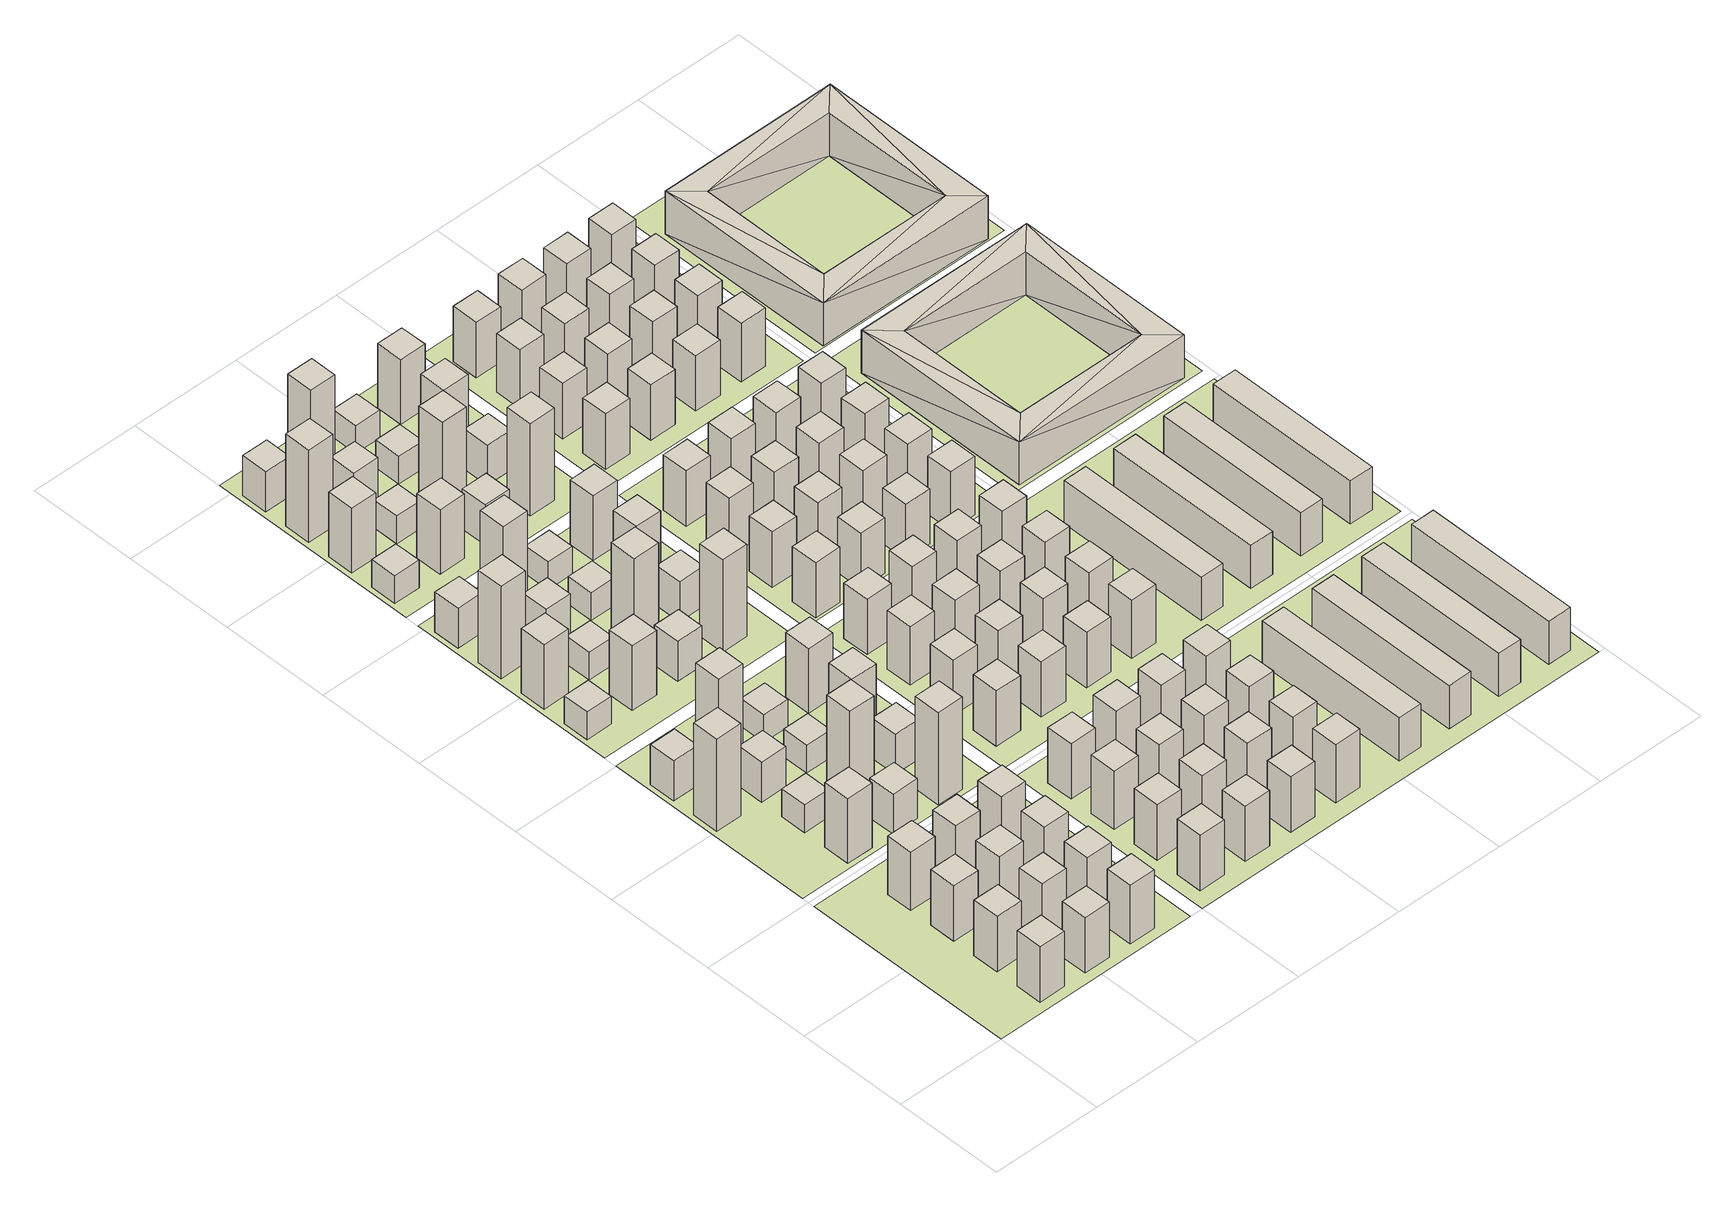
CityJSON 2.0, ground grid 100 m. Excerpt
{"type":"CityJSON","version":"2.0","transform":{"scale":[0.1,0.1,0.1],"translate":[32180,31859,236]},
"CityObjects":{
"building1":{"type":"Building","geometry":[{"type":"Solid","lod":"1","boundaries":[[[[0,1,2,3]],[[2,1,4,5]],[[6,7,0,3]],[[0,7,4,1]],[[6,5,4,7]],[[6,3,2,5]]]]}]},
"building2":{"type":"Building","geometry":[{"type":"Solid","lod":"1","boundaries":[[[[8,9,10,11]],[[12,13,10,9]],[[14,15,8,11]],[[8,15,12,9]],[[12,15,14,13]],[[14,11,10,13]]]]}]},
"building3":{"type":"Building","geometry":[{"type":"Solid","lod":"1","boundaries":[[[[16,17,18,19]],[[18,17,20,21]],[[22,23,16,19]],[[16,23,20,17]],[[22,21,20,23]],[[22,19,18,21]]]]}]},
"building4":{"type":"Building","geometry":[{"type":"Solid","lod":"1","boundaries":[[[[24,25,26,27]],[[28,29,26,25]],[[30,31,24,27]],[[24,31,28,25]],[[28,31,30,29]],[[30,27,26,29]]]]}]},
"building5":{"type":"Building","geometry":[{"type":"Solid","lod":"1","boundaries":[[[[32,33,34,35]],[[36,37,34,33]],[[38,39,32,35]],[[32,39,36,33]],[[36,39,38,37]],[[38,35,34,37]]]]}]},
"building6":{"type":"Building","geometry":[{"type":"Solid","lod":"1","boundaries":[[[[40,41,42,43]],[[42,41,44,45]],[[46,47,40,43]],[[40,47,44,41]],[[46,45,44,47]],[[46,43,42,45]]]]}]},
"building7":{"type":"Building","geometry":[{"type":"Solid","lod":"1","boundaries":[[[[48,49,50,51]],[[50,49,52,53]],[[54,55,48,51]],[[48,55,52,49]],[[54,53,52,55]],[[54,51,50,53]]]]}]},
"building8":{"type":"Building","geometry":[{"type":"Solid","lod":"1","boundaries":[[[[56,57,58,59]],[[60,61,58,57]],[[62,63,56,59]],[[56,63,60,57]],[[60,63,62,61]],[[62,59,58,61]]]]}]},
"building9":{"type":"Building","geometry":[{"type":"Solid","lod":"1","boundaries":[[[[64,65,66,67]],[[66,65,68,69]],[[70,71,64,67]],[[64,71,68,65]],[[70,69,68,71]],[[70,67,66,69]]]]}]},
"building10":{"type":"Building","geometry":[{"type":"Solid","lod":"1","boundaries":[[[[72,73,74,75]],[[76,77,74,73]],[[78,79,72,75]],[[72,79,76,73]],[[76,79,78,77]],[[78,75,74,77]]]]}]},
"building11":{"type":"Building","geometry":[{"type":"Solid","lod":"1","boundaries":[[[[80,81,82,83]],[[84,85,82,81]],[[86,87,80,83]],[[80,87,84,81]],[[84,87,86,85]],[[86,83,82,85]]]]}]},
"building12":{"type":"Building","geometry":[{"type":"Solid","lod":"1","boundaries":[[[[88,89,90,91]],[[92,93,90,89]],[[94,95,88,91]],[[88,95,92,89]],[[92,95,94,93]],[[94,91,90,93]]]]}]},
"building13":{"type":"Building","geometry":[{"type":"Solid","lod":"1","boundaries":[[[[96,97,98,99]],[[100,101,98,97]],[[102,103,96,99]],[[96,103,100,97]],[[100,103,102,101]],[[102,99,98,101]]]]}]},
"building14":{"type":"Building","geometry":[{"type":"Solid","lod":"1","boundaries":[[[[104,105,106,107]],[[106,105,108,109]],[[110,111,104,107]],[[104,111,108,105]],[[110,109,108,111]],[[110,107,106,109]]]]}]},
"building15":{"type":"Building","geometry":[{"type":"Solid","lod":"1","boundaries":[[[[112,113,114,115]],[[116,117,114,113]],[[118,119,112,115]],[[112,119,116,113]],[[116,119,118,117]],[[118,115,114,117]]]]}]},
"building16":{"type":"Building","geometry":[{"type":"Solid","lod":"1","boundaries":[[[[120,121,122,123]],[[122,121,124,125]],[[126,127,120,123]],[[120,127,124,121]],[[126,125,124,127]],[[126,123,122,125]]]]}]},
"building17":{"type":"Building","geometry":[{"type":"Solid","lod":"1","boundaries":[[[[128,129,130,131]],[[132,133,130,129]],[[134,135,128,131]],[[128,135,132,129]],[[132,135,134,133]],[[134,131,130,133]]]]}]},
"building18":{"type":"Building","geometry":[{"type":"Solid","lod":"1","boundaries":[[[[136,137,138,139]],[[138,137,140,141]],[[142,143,136,139]],[[136,143,140,137]],[[142,141,140,143]],[[142,139,138,141]]]]}]},
"building19":{"type":"Building","geometry":[{"type":"Solid","lod":"1","boundaries":[[[[144,145,146,147]],[[146,145,148,149]],[[150,151,144,147]],[[144,151,148,145]],[[150,149,148,151]],[[150,147,146,149]]]]}]},
"building20":{"type":"Building","geometry":[{"type":"Solid","lod":"1","boundaries":[[[[152,153,154,155]],[[156,157,154,153]],[[158,159,152,155]],[[152,159,156,153]],[[156,159,158,157]],[[158,155,154,157]]]]}]},
"building21":{"type":"Building","geometry":[{"type":"Solid","lod":"1","boundaries":[[[[160,161,162,163]],[[162,161,164,165]],[[166,167,160,163]],[[160,167,164,161]],[[166,165,164,167]],[[166,163,162,165]]]]}]},
"building22":{"type":"Building","geometry":[{"type":"Solid","lod":"1","boundaries":[[[[168,169,170,171]],[[172,173,170,169]],[[174,175,168,171]],[[168,175,172,169]],[[172,175,174,173]],[[174,171,170,173]]]]}]},
"building23":{"type":"Building","geometry":[{"type":"Solid","lod":"1","boundaries":[[[[176,177,178,179]],[[178,177,180,181]],[[182,183,176,179]],[[176,183,180,177]],[[182,181,180,183]],[[182,179,178,181]]]]}]},
"building24":{"type":"Building","geometry":[{"type":"Solid","lod":"1","boundaries":[[[[184,185,186,187]],[[186,185,188,189]],[[190,191,184,187]],[[184,191,188,185]],[[190,189,188,191]],[[190,187,186,189]]]]}]},
"building25":{"type":"Building","geometry":[{"type":"Solid","lod":"1","boundaries":[[[[192,193,194,195]],[[194,193,196,197]],[[198,199,192,195]],[[192,199,196,193]],[[198,197,196,199]],[[198,195,194,197]]]]}]},
"building26":{"type":"Building","geometry":[{"type":"Solid","lod":"1","boundaries":[[[[200,201,202,203]],[[204,205,202,201]],[[206,207,200,203]],[[200,207,204,201]],[[204,207,206,205]],[[206,203,202,205]]]]}]},
"building27":{"type":"Building","geometry":[{"type":"Solid","lod":"1","boundaries":[[[[208,209,210,211]],[[212,213,210,209]],[[214,215,208,211]],[[208,215,212,209]],[[212,215,214,213]],[[214,211,210,213]]]]}]},
"building28":{"type":"Building","geometry":[{"type":"Solid","lod":"1","boundaries":[[[[216,217,218,219]],[[220,221,218,217]],[[222,223,216,219]],[[216,223,220,217]],[[220,223,222,221]],[[222,219,218,221]]]]}]},
"building29":{"type":"Building","geometry":[{"type":"Solid","lod":"1","boundaries":[[[[224,225,226,227]],[[228,229,226,225]],[[230,231,224,227]],[[224,231,228,225]],[[228,231,230,229]],[[230,227,226,229]]]]}]},
"building30":{"type":"Building","geometry":[{"type":"Solid","lod":"1","boundaries":[[[[232,233,234,235]],[[236,237,234,233]],[[238,239,232,235]],[[232,239,236,233]],[[236,239,238,237]],[[238,235,234,237]]]]}]},
"building31":{"type":"Building","geometry":[{"type":"Solid","lod":"1","boundaries":[[[[240,241,242,243]],[[242,241,244,245]],[[246,247,240,243]],[[240,247,244,241]],[[246,245,244,247]],[[246,243,242,245]]]]}]},
"building32":{"type":"Building","geometry":[{"type":"Solid","lod":"1","boundaries":[[[[248,249,250,251]],[[250,249,252,253]],[[254,255,248,251]],[[248,255,252,249]],[[254,253,252,255]],[[254,251,250,253]]]]}]},
"building33":{"type":"Building","geometry":[{"type":"Solid","lod":"1","boundaries":[[[[256,257,258,259]],[[258,257,260,261]],[[262,263,256,259]],[[256,263,260,257]],[[262,261,260,263]],[[262,259,258,261]]]]}]},
"building34":{"type":"Building","geometry":[{"type":"Solid","lod":"1","boundaries":[[[[264,265,266,267]],[[268,269,266,265]],[[270,271,264,267]],[[264,271,268,265]],[[268,271,270,269]],[[270,267,266,269]]]]}]},
"building35":{"type":"Building","geometry":[{"type":"Solid","lod":"1","boundaries":[[[[272,273,274,275]],[[276,277,274,273]],[[278,279,272,275]],[[272,279,276,273]],[[276,279,278,277]],[[278,275,274,277]]]]}]},
"building36":{"type":"Building","geometry":[{"type":"Solid","lod":"1","boundaries":[[[[280,281,282,283]],[[284,285,282,281]],[[286,287,280,283]],[[280,287,284,281]],[[284,287,286,285]],[[286,283,282,285]]]]}]},
"building37":{"type":"Building","geometry":[{"type":"Solid","lod":"1","boundaries":[[[[288,289,290,291]],[[290,289,292,293]],[[294,295,288,291]],[[288,295,292,289]],[[294,293,292,295]],[[294,291,290,293]]]]}]},
"building38":{"type":"Building","geometry":[{"type":"Solid","lod":"1","boundaries":[[[[296,297,298,299]],[[298,297,300,301]],[[302,303,296,299]],[[296,303,300,297]],[[302,301,300,303]],[[302,299,298,301]]]]}]},
"building39":{"type":"Building","geometry":[{"type":"Solid","lod":"1","boundaries":[[[[304,305,306,307]],[[306,305,308,309]],[[310,311,304,307]],[[304,311,308,305]],[[310,309,308,311]],[[310,307,306,309]]]]}]},
"building40":{"type":"Building","geometry":[{"type":"Solid","lod":"1","boundaries":[[[[312,313,314,315]],[[314,313,316,317]],[[318,319,312,315]],[[312,319,316,313]],[[318,317,316,319]],[[318,315,314,317]]]]}]},
"building41":{"type":"Building","geometry":[{"type":"Solid","lod":"1","boundaries":[[[[320,321,322,323]],[[324,325,322,321]],[[326,327,320,323]],[[320,327,324,321]],[[324,327,326,325]],[[326,323,322,325]]]]}]},
"building42":{"type":"Building","geometry":[{"type":"Solid","lod":"1","boundaries":[[[[328,329,330,331]],[[330,329,332,333]],[[334,335,328,331]],[[328,335,332,329]],[[334,333,332,335]],[[334,331,330,333]]]]}]},
"building43":{"type":"Building","geometry":[{"type":"Solid","lod":"1","boundaries":[[[[336,337,338,339]],[[338,337,340,341]],[[342,343,336,339]],[[336,343,340,337]],[[342,341,340,343]],[[342,339,338,341]]]]}]},
"building44":{"type":"Building","geometry":[{"type":"Solid","lod":"1","boundaries":[[[[344,345,346,347]],[[348,349,346,345]],[[350,351,344,347]],[[344,351,348,345]],[[348,351,350,349]],[[350,347,346,349]]]]}]},
"building45":{"type":"Building","geometry":[{"type":"Solid","lod":"1","boundaries":[[[[352,353,354,355]],[[356,357,354,353]],[[358,359,352,355]],[[352,359,356,353]],[[356,359,358,357]],[[358,355,354,357]]]]}]},
"building46":{"type":"Building","geometry":[{"type":"Solid","lod":"1","boundaries":[[[[360,361,362,363]],[[364,365,362,361]],[[366,367,360,363]],[[360,367,364,361]],[[364,367,366,365]],[[366,363,362,365]]]]}]},
"building47":{"type":"Building","geometry":[{"type":"Solid","lod":"1","boundaries":[[[[368,369,370,371]],[[370,369,372,373]],[[374,375,368,371]],[[368,375,372,369]],[[374,373,372,375]],[[374,371,370,373]]]]}]},
"building48":{"type":"Building","geometry":[{"type":"Solid","lod":"1","boundaries":[[[[376,377,378,379]],[[378,377,380,381]],[[382,383,376,379]],[[376,383,380,377]],[[382,381,380,383]],[[382,379,378,381]]]]}]},
"building49":{"type":"Building","geometry":[{"type":"Solid","lod":"1","boundaries":[[[[384,385,386,387]],[[388,389,386,385]],[[390,391,384,387]],[[384,391,388,385]],[[388,391,390,389]],[[390,387,386,389]]]]}]},
"building50":{"type":"Building","geometry":[{"type":"Solid","lod":"1","boundaries":[[[[392,393,394,395]],[[394,393,396,397]],[[398,399,392,395]],[[392,399,396,393]],[[398,397,396,399]],[[398,395,394,397]]]]}]},
"building51":{"type":"Building","geometry":[{"type":"Solid","lod":"1","boundaries":[[[[400,401,402,403]],[[404,405,402,401]],[[406,407,400,403]],[[400,407,404,401]],[[404,407,406,405]],[[406,403,402,405]]]]}]},
"building52":{"type":"Building","geometry":[{"type":"Solid","lod":"1","boundaries":[[[[408,409,410,411]],[[412,413,410,409]],[[414,415,408,411]],[[408,415,412,409]],[[412,415,414,413]],[[414,411,410,413]]]]}]},
"building53":{"type":"Building","geometry":[{"type":"Solid","lod":"1","boundaries":[[[[416,417,418,419]],[[420,421,418,417]],[[422,423,416,419]],[[416,423,420,417]],[[420,423,422,421]],[[422,419,418,421]]]]}]},
"building54":{"type":"Building","geometry":[{"type":"Solid","lod":"1","boundaries":[[[[424,425,426,427]],[[428,429,426,425]],[[430,431,424,427]],[[424,431,428,425]],[[428,431,430,429]],[[430,427,426,429]]]]}]},
"building55":{"type":"Building","geometry":[{"type":"Solid","lod":"1","boundaries":[[[[432,433,434,435]],[[434,433,436,437]],[[438,439,432,435]],[[432,439,436,433]],[[438,437,436,439]],[[438,435,434,437]]]]}]},
"building56":{"type":"Building","geometry":[{"type":"Solid","lod":"1","boundaries":[[[[440,441,442,443]],[[442,441,444,445]],[[446,447,440,443]],[[440,447,444,441]],[[446,445,444,447]],[[446,443,442,445]]]]}]},
"building57":{"type":"Building","geometry":[{"type":"Solid","lod":"1","boundaries":[[[[448,449,450,451]],[[450,449,452,453]],[[454,455,448,451]],[[448,455,452,449]],[[454,453,452,455]],[[454,451,450,453]]]]}]},
"building58":{"type":"Building","geometry":[{"type":"Solid","lod":"1","boundaries":[[[[456,457,458,459]],[[458,457,460,461]],[[462,463,456,459]],[[456,463,460,457]],[[462,461,460,463]],[[462,459,458,461]]]]}]},
"building59":{"type":"Building","geometry":[{"type":"Solid","lod":"1","boundaries":[[[[464,465,466,467]],[[466,465,468,469]],[[470,471,464,467]],[[464,471,468,465]],[[470,469,468,471]],[[470,467,466,469]]]]}]},
"building60":{"type":"Building","geometry":[{"type":"Solid","lod":"1","boundaries":[[[[472,473,474,475]],[[476,477,474,473]],[[478,479,472,475]],[[472,479,476,473]],[[476,479,478,477]],[[478,475,474,477]]]]}]},
"building61":{"type":"Building","geometry":[{"type":"Solid","lod":"1","boundaries":[[[[480,481,482,483]],[[484,485,482,481]],[[486,487,480,483]],[[480,487,484,481]],[[484,487,486,485]],[[486,483,482,485]]]]}]},
"building62":{"type":"Building","geometry":[{"type":"Solid","lod":"1","boundaries":[[[[488,489,490,491]],[[490,489,492,493]],[[494,495,488,491]],[[488,495,492,489]],[[494,493,492,495]],[[494,491,490,493]]]]}]},
"building63":{"type":"Building","geometry":[{"type":"Solid","lod":"1","boundaries":[[[[496,497,498,499]],[[500,501,498,497]],[[502,503,496,499]],[[496,503,500,497]],[[500,503,502,501]],[[502,499,498,501]]]]}]},
"building64":{"type":"Building","geometry":[{"type":"Solid","lod":"1","boundaries":[[[[504,505,506,507]],[[506,505,508,509]],[[510,511,504,507]],[[504,511,508,505]],[[510,509,508,511]],[[510,507,506,509]]]]}]},
"building65":{"type":"Building","geometry":[{"type":"Solid","lod":"1","boundaries":[[[[512,513,514,515]],[[516,517,514,513]],[[518,519,512,515]],[[512,519,516,513]],[[516,519,518,517]],[[518,515,514,517]]]]}]},
"building66":{"type":"Building","geometry":[{"type":"Solid","lod":"1","boundaries":[[[[520,521,522,523]],[[524,525,522,521]],[[526,527,520,523]],[[520,527,524,521]],[[524,527,526,525]],[[526,523,522,525]]]]}]},
"building67":{"type":"Building","geometry":[{"type":"Solid","lod":"1","boundaries":[[[[528,529,530,531]],[[530,529,532,533]],[[534,535,528,531]],[[528,535,532,529]],[[534,533,532,535]],[[534,531,530,533]]]]}]},
"building68":{"type":"Building","geometry":[{"type":"Solid","lod":"1","boundaries":[[[[536,537,538,539]],[[540,541,538,537]],[[542,543,536,539]],[[536,543,540,537]],[[540,543,542,541]],[[542,539,538,541]]]]}]},
"building69":{"type":"Building","geometry":[{"type":"Solid","lod":"1","boundaries":[[[[544,545,546,547]],[[546,545,548,549]],[[550,551,544,547]],[[544,551,548,545]],[[550,549,548,551]],[[550,547,546,549]]]]}]},
"building70":{"type":"Building","geometry":[{"type":"Solid","lod":"1","boundaries":[[[[552,553,554,555]],[[556,557,554,553]],[[558,559,552,555]],[[552,559,556,553]],[[556,559,558,557]],[[558,555,554,557]]]]}]},
"building71":{"type":"Building","geometry":[{"type":"Solid","lod":"1","boundaries":[[[[560,561,562,563]],[[564,565,562,561]],[[566,567,560,563]],[[560,567,564,561]],[[564,567,566,565]],[[566,563,562,565]]]]}]},
"building72":{"type":"Building","geometry":[{"type":"Solid","lod":"1","boundaries":[[[[568,569,570,571]],[[572,573,570,569]],[[574,575,568,571]],[[568,575,572,569]],[[572,575,574,573]],[[574,571,570,573]]]]}]},
"building73":{"type":"Building","geometry":[{"type":"Solid","lod":"1","boundaries":[[[[576,577,578,579]],[[580,581,578,577]],[[582,583,576,579]],[[576,583,580,577]],[[580,583,582,581]],[[582,579,578,581]]]]}]},
"building74":{"type":"Building","geometry":[{"type":"Solid","lod":"1","boundaries":[[[[584,585,586,587]],[[586,585,588,589]],[[590,591,584,587]],[[584,591,588,585]],[[590,589,588,591]],[[590,587,586,589]]]]}]},
"building75":{"type":"Building","geometry":[{"type":"Solid","lod":"1","boundaries":[[[[592,593,594,595]],[[596,597,594,593]],[[598,599,592,595]],[[592,599,596,593]],[[596,599,598,597]],[[598,595,594,597]]]]}]},
"building76":{"type":"Building","geometry":[{"type":"Solid","lod":"1","boundaries":[[[[600,601,602,603]],[[602,601,604,605]],[[606,607,600,603]],[[600,607,604,601]],[[606,605,604,607]],[[606,603,602,605]]]]}]},
"building77":{"type":"Building","geometry":[{"type":"Solid","lod":"1","boundaries":[[[[608,609,610,611]],[[612,613,610,609]],[[614,615,608,611]],[[608,615,612,609]],[[612,615,614,613]],[[614,611,610,613]]]]}]},
"building78":{"type":"Building","geometry":[{"type":"Solid","lod":"1","boundaries":[[[[616,617,618,619]],[[618,617,620,621]],[[622,623,616,619]],[[616,623,620,617]],[[622,621,620,623]],[[622,619,618,621]]]]}]},
"building79":{"type":"Building","geometry":[{"type":"Solid","lod":"1","boundaries":[[[[624,625,626,627]],[[626,625,628,629]],[[630,631,624,627]],[[624,631,628,625]],[[630,629,628,631]],[[630,627,626,629]]]]}]},
"building80":{"type":"Building","geometry":[{"type":"Solid","lod":"1","boundaries":[[[[632,633,634,635]],[[636,637,634,633]],[[638,639,632,635]],[[632,639,636,633]],[[636,639,638,637]],[[638,635,634,637]]]]}]},
"building81":{"type":"Building","geometry":[{"type":"Solid","lod":"1","boundaries":[[[[640,641,642,643]],[[642,641,644,645]],[[646,647,640,643]],[[640,647,644,641]],[[646,645,644,647]],[[646,643,642,645]]]]}]},
"building82":{"type":"Building","geometry":[{"type":"Solid","lod":"1","boundaries":[[[[648,649,650,651]],[[652,653,650,649]],[[654,655,648,651]],[[648,655,652,649]],[[652,655,654,653]],[[654,651,650,653]]]]}]},
"building83":{"type":"Building","geometry":[{"type":"Solid","lod":"1","boundaries":[[[[656,657,658,659]],[[658,657,660,661]],[[662,663,656,659]],[[656,663,660,657]],[[662,661,660,663]],[[662,659,658,661]]]]}]},
"building84":{"type":"Building","geometry":[{"type":"Solid","lod":"1","boundaries":[[[[664,665,666,667]],[[666,665,668,669]],[[670,671,664,667]],[[664,671,668,665]],[[670,669,668,671]],[[670,667,666,669]]]]}]},
"building85":{"type":"Building","geometry":[{"type":"Solid","lod":"1","boundaries":[[[[672,673,674,675]],[[674,673,676,677]],[[678,679,672,675]],[[672,679,676,673]],[[678,677,676,679]],[[678,675,674,677]]]]}]},
"building86":{"type":"Building","geometry":[{"type":"Solid","lod":"1","boundaries":[[[[680,681,682,683]],[[682,681,684,685]],[[686,687,680,683]],[[680,687,684,681]],[[686,685,684,687]],[[686,683,682,685]]]]}]},
"building87":{"type":"Building","geometry":[{"type":"Solid","lod":"1","boundaries":[[[[688,689,690,691]],[[690,689,692,693]],[[694,695,688,691]],[[688,695,692,689]],[[694,693,692,695]],[[694,691,690,693]]]]}]},
"building88":{"type":"Building","geometry":[{"type":"Solid","lod":"1","boundaries":[[[[696,697,698,699]],[[700,701,698,697]],[[702,703,696,699]],[[696,703,700,697]],[[700,703,702,701]],[[702,699,698,701]]]]}]},
"building89":{"type":"Building","geometry":[{"type":"Solid","lod":"1","boundaries":[[[[704,705,706,707]],[[706,705,708,709]],[[710,711,704,707]],[[704,711,708,705]],[[710,709,708,711]],[[710,707,706,709]]]]}]},
"building90":{"type":"Building","geometry":[{"type":"Solid","lod":"1","boundaries":[[[[712,713,714,715]],[[716,717,714,713]],[[718,719,712,715]],[[712,719,716,713]],[[716,719,718,717]],[[718,715,714,717]]]]}]},
"building91":{"type":"Building","geometry":[{"type":"Solid","lod":"1","boundaries":[[[[720,721,722,723]],[[724,725,722,721]],[[726,727,720,723]],[[720,727,724,721]],[[724,727,726,725]],[[726,723,722,725]]]]}]},
"building92":{"type":"Building","geometry":[{"type":"Solid","lod":"1","boundaries":[[[[728,729,730,731]],[[732,733,730,729]],[[734,735,728,731]],[[728,735,732,729]],[[732,735,734,733]],[[734,731,730,733]]]]}]},
"building93":{"type":"Building","geometry":[{"type":"Solid","lod":"1","boundaries":[[[[736,737,738,739]],[[738,737,740,741]],[[742,743,736,739]],[[736,743,740,737]],[[742,741,740,743]],[[742,739,738,741]]]]}]},
"building94":{"type":"Building","geometry":[{"type":"Solid","lod":"1","boundaries":[[[[744,745,746,747]],[[748,749,746,745]],[[750,751,744,747]],[[744,751,748,745]],[[748,751,750,749]],[[750,747,746,749]]]]}]},
"building95":{"type":"Building","geometry":[{"type":"Solid","lod":"1","boundaries":[[[[752,753,754,755]],[[756,757,754,753]],[[758,759,752,755]],[[752,759,756,753]],[[756,759,758,757]],[[758,755,754,757]]]]}]},
"building96":{"type":"Building","geometry":[{"type":"Solid","lod":"1","boundaries":[[[[760,761,762,763]],[[762,761,764,765]],[[766,767,760,763]],[[760,767,764,761]],[[766,765,764,767]],[[766,763,762,765]]]]}]},
"building97":{"type":"Building","geometry":[{"type":"Solid","lod":"1","boundaries":[[[[768,769,770,771]],[[772,773,770,769]],[[774,775,768,771]],[[768,775,772,769]],[[772,775,774,773]],[[774,771,770,773]]]]}]},
"building98":{"type":"Building","geometry":[{"type":"Solid","lod":"1","boundaries":[[[[776,777,778,779]],[[778,777,780,781]],[[782,783,776,779]],[[776,783,780,777]],[[782,781,780,783]],[[782,779,778,781]]]]}]},
"building99":{"type":"Building","geometry":[{"type":"Solid","lod":"1","boundaries":[[[[784,785,786,787]],[[786,785,788,789]],[[790,791,784,787]],[[784,791,788,785]],[[790,789,788,791]],[[790,787,786,789]]]]}]},
"building100":{"type":"Building","geometry":[{"type":"Solid","lod":"1","boundaries":[[[[792,793,794,795]],[[796,797,794,793]],[[798,799,792,795]],[[792,799,796,793]],[[796,799,798,797]],[[798,795,794,797]]]]}]},
"building101":{"type":"Building","geometry":[{"type":"Solid","lod":"1","boundaries":[[[[800,801,802,803]],[[802,804,805,803]],[[800,806,807,801]],[[802,801,807,804]],[[805,804,807,806]],[[800,803,805,806]]]]}]},
"building102":{"type":"Building","geometry":[{"type":"Solid","lod":"1","boundaries":[[[[808,809,810,811]],[[812,813,810,809]],[[814,815,808,811]],[[808,815,812,809]],[[812,815,814,813]],[[814,811,810,813]]]]}]},
"building103":{"type":"Building","geometry":[{"type":"Solid","lod":"1","boundaries":[[[[816,817,818,819]],[[818,817,820,821]],[[822,823,816,819]],[[816,823,820,817]],[[822,821,820,823]],[[822,819,818,821]]]]}]},
"building104":{"type":"Building","geometry":[{"type":"Solid","lod":"1","boundaries":[[[[824,825,826,827]],[[826,825,828,829]],[[830,831,824,827]],[[824,831,828,825]],[[830,829,828,831]],[[830,827,826,829]]]]}]},
"building105":{"type":"Building","geometry":[{"type":"Solid","lod":"1","boundaries":[[[[832,833,834,835]],[[834,833,836,837]],[[838,839,832,835]],[[832,839,836,833]],[[838,837,836,839]],[[838,835,834,837]]]]}]},
"building106":{"type":"Building","geometry":[{"type":"Solid","lod":"1","boundaries":[[[[840,841,842,843]],[[844,845,842,841]],[[846,847,840,843]],[[840,847,844,841]],[[844,847,846,845]],[[846,843,842,845]]]]}]},
"building107":{"type":"Building","geometry":[{"type":"Solid","lod":"1","boundaries":[[[[848,849,850,851]],[[850,849,852,853]],[[854,855,848,851]],[[848,855,852,849]],[[854,853,852,855]],[[854,851,850,853]]]]}]},
"building108":{"type":"Building","geometry":[{"type":"Solid","lod":"1","boundaries":[[[[856,857,858,859]],[[860,861,858,857]],[[862,863,856,859]],[[856,863,860,857]],[[860,863,862,861]],[[862,859,858,861]]]]}]},
"building109":{"type":"Building","geometry":[{"type":"Solid","lod":"1","boundaries":[[[[864,865,866,867]],[[868,869,866,865]],[[870,871,864,867]],[[864,871,868,865]],[[868,871,870,869]],[[870,867,866,869]]]]}]},
"building110":{"type":"Building","geometry":[{"type":"Solid","lod":"1","boundaries":[[[[872,873,874,875]],[[876,877,874,873]],[[878,879,872,875]],[[872,879,876,873]],[[876,879,878,877]],[[878,875,874,877]]]]}]},
"building111":{"type":"Building","geometry":[{"type":"Solid","lod":"1","boundaries":[[[[880,881,882,883]],[[882,881,884,885]],[[886,887,880,883]],[[880,887,884,881]],[[886,885,884,887]],[[886,883,882,885]]]]}]},
"building112":{"type":"Building","geometry":[{"type":"Solid","lod":"1","boundaries":[[[[888,889,890,891]],[[890,892,893,891]],[[888,894,895,889]],[[890,889,895,892]],[[893,892,895,894]],[[888,891,893,894]]]]}]},
"building113":{"type":"Building","geometry":[{"type":"Solid","lod":"1","boundaries":[[[[896,897,898,899]],[[898,897,900,901]],[[902,903,896,899]],[[896,903,900,897]],[[902,901,900,903]],[[902,899,898,901]]]]}]},
"building114":{"type":"Building","geometry":[{"type":"Solid","lod":"1","boundaries":[[[[904,905,906,907]],[[908,909,906,905]],[[910,911,904,907]],[[904,911,908,905]],[[908,911,910,909]],[[910,907,906,909]]]]}]},
"building115":{"type":"Building","geometry":[{"type":"Solid","lod":"1","boundaries":[[[[912,913,914,915]],[[914,913,916,917]],[[918,919,912,915]],[[912,919,916,913]],[[918,917,916,919]],[[918,915,914,917]]]]}]},
"building116":{"type":"Building","geometry":[{"type":"Solid","lod":"1","boundaries":[[[[920,921,922,923]],[[922,924,925,923]],[[920,926,927,921]],[[922,921,927,924]],[[925,924,927,926]],[[920,923,925,926]]]]}]},
"building117":{"type":"Building","geometry":[{"type":"Solid","lod":"1","boundaries":[[[[928,929,930,931]],[[930,929,932,933]],[[934,935,928,931]],[[928,935,932,929]],[[934,933,932,935]],[[934,931,930,933]]]]}]},
"building118":{"type":"Building","geometry":[{"type":"Solid","lod":"1","boundaries":[[[[936,937,938,939]],[[940,941,938,937]],[[942,943,936,939]],[[936,943,940,937]],[[940,943,942,941]],[[942,939,938,941]]]]}]},
"building119":{"type":"Building","geometry":[{"type":"Solid","lod":"1","boundaries":[[[[944,945,946,947]],[[946,945,948,949]],[[950,951,944,947]],[[944,951,948,945]],[[950,949,948,951]],[[950,947,946,949]]]]}]},
"building120":{"type":"Building","geometry":[{"type":"Solid","lod":"1","boundaries":[[[[952,953,954,955]],[[956,957,954,953]],[[958,959,952,955]],[[952,959,956,953]],[[956,959,958,957]],[[958,955,954,957]]]]}]},
"building121":{"type":"Building","geometry":[{"type":"Solid","lod":"1","boundaries":[[[[960,961,962,963]],[[962,964,965,963]],[[960,966,967,961]],[[962,961,967,964]],[[965,964,967,966]],[[960,963,965,966]]]]}]},
"building122":{"type":"Building","geometry":[{"type":"Solid","lod":"1","boundaries":[[[[968,969,970,971]],[[972,973,970,969]],[[974,975,968,971]],[[968,975,972,969]],[[972,975,974,973]],[[974,971,970,973]]]]}]},
"building123":{"type":"Building","geometry":[{"type":"Solid","lod":"1","boundaries":[[[[976,977,978,979]],[[980,981,978,977]],[[982,983,976,979]],[[976,983,980,977]],[[980,983,982,981]],[[982,979,978,981]]]]}]},
"building124":{"type":"Building","geometry":[{"type":"Solid","lod":"1","boundaries":[[[[984,985,986,987]],[[986,988,989,987]],[[984,990,991,985]],[[986,985,991,988]],[[989,988,991,990]],[[984,987,989,990]]]]}]},
"building125":{"type":"Building","geometry":[{"type":"Solid","lod":"1","boundaries":[[[[992,993,994,995]],[[994,993,996,997]],[[998,999,992,995]],[[992,999,996,993]],[[998,997,996,999]],[[998,995,994,997]]]]}]},
"building126":{"type":"Building","geometry":[{"type":"Solid","lod":"1","boundaries":[[[[1000,1001,1002,1003]],[[1002,1001,1004,1005]],[[1006,1007,1000,1003]],[[1000,1007,1004,1001]],[[1006,1005,1004,1007]],[[1006,1003,1002,1005]]]]}]},
"building127":{"type":"Building","geometry":[{"type":"Solid","lod":"1","boundaries":[[[[1008,1009,1010,1011]],[[1010,1009,1012,1013]],[[1014,1015,1008,1011]],[[1008,1015,1012,1009]],[[1014,1013,1012,1015]],[[1014,1011,1010,1013]]]]}]},
"building128":{"type":"Building","geometry":[{"type":"Solid","lod":"1","boundaries":[[[[1016,1017,1018,1019]],[[1018,1020,1021,1019]],[[1016,1022,1023,1017]],[[1018,1017,1023,1020]],[[1021,1020,1023,1022]],[[1016,1019,1021,1022]]]]}]},
"building129":{"type":"Building","geometry":[{"type":"Solid","lod":"1","boundaries":[[[[1024,1025,1026,1027]],[[1026,1028,1029,1027]],[[1024,1030,1031,1025]],[[1026,1025,1031,1028]],[[1029,1028,1031,1030]],[[1024,1027,1029,1030]]]]}]},
"building130":{"type":"Building","geometry":[{"type":"Solid","lod":"1","boundaries":[[[[1032,1033,1034]],[[1034,1033,1035]],[[1033,1036,1035]],[[1037,1035,1036]],[[1037,1038,1035]],[[1039,1038,1037]],[[1032,1034,1039]],[[1032,1039,1037]],[[1032,1037,1040]],[[1040,1037,1041]],[[1042,1037,1036]],[[1042,1041,1037]],[[1041,1042,1043]],[[1043,1042,1044]],[[1042,1045,1044]],[[1040,1044,1045]],[[1040,1046,1044]],[[1047,1046,1040]],[[1041,1043,1047]],[[1041,1047,1040]],[[1033,1032,1040]],[[1033,1040,1045]],[[1045,1042,1033]],[[1033,1042,1036]],[[1034,1035,1044]],[[1044,1035,1043]],[[1035,1047,1043]],[[1046,1047,1039]],[[1039,1047,1038]],[[1035,1038,1047]],[[1044,1039,1034]],[[1044,1046,1039]]]]}]},
"building131":{"type":"Building","geometry":[{"type":"Solid","lod":"1","boundaries":[[[[1048,1049,1050,1051]],[[1050,1052,1053,1051]],[[1048,1054,1055,1049]],[[1050,1049,1055,1052]],[[1053,1052,1055,1054]],[[1048,1051,1053,1054]]]]}]},
"building132":{"type":"Building","geometry":[{"type":"Solid","lod":"1","boundaries":[[[[1056,1057,1058]],[[1058,1057,1059]],[[1057,1060,1059]],[[1061,1059,1060]],[[1061,1062,1059]],[[1063,1062,1061]],[[1056,1058,1063]],[[1056,1063,1061]],[[1056,1061,1064]],[[1064,1061,1065]],[[1066,1061,1060]],[[1066,1065,1061]],[[1065,1066,1067]],[[1067,1066,1068]],[[1066,1069,1068]],[[1064,1068,1069]],[[1064,1070,1068]],[[1071,1070,1064]],[[1065,1067,1071]],[[1065,1071,1064]],[[1057,1056,1064]],[[1057,1064,1069]],[[1069,1066,1057]],[[1057,1066,1060]],[[1058,1059,1068]],[[1068,1059,1067]],[[1059,1071,1067]],[[1070,1071,1063]],[[1063,1071,1062]],[[1059,1062,1071]],[[1068,1063,1058]],[[1068,1070,1063]]]]}]},
"landuse1":{"type":"LandUse","geometry":[{"type":"MultiSurface","lod":"1","boundaries":[[[1072,1073,1074,1075]]]}]},
"landuse2":{"type":"LandUse","geometry":[{"type":"MultiSurface","lod":"1","boundaries":[[[1076,1077,1078,1079]]]}]},
"landuse3":{"type":"LandUse","geometry":[{"type":"MultiSurface","lod":"1","boundaries":[[[1080,1081,1082,1083]]]}]},
"landuse4":{"type":"LandUse","attributes":{"name":"luse7"},"geometry":[{"type":"MultiSurface","lod":"1","boundaries":[[[1084,1085,1086,1087]]]}]},
"landuse5":{"type":"LandUse","geometry":[{"type":"MultiSurface","lod":"1","boundaries":[[[1088,1089,1090,1091]]]}]},
"landuse6":{"type":"LandUse","geometry":[{"type":"MultiSurface","lod":"1","boundaries":[[[1092,1093,1094,1095]]]}]},
"landuse7":{"type":"LandUse","geometry":[{"type":"MultiSurface","lod":"1","boundaries":[[[1096,1097,1098,1099]]]}]},
"landuse8":{"type":"LandUse","attributes":{"name":"luse2"},"geometry":[{"type":"MultiSurface","lod":"1","boundaries":[[[1100,1101,1102,1103]]]}]},
"landuse9":{"type":"LandUse","geometry":[{"type":"MultiSurface","lod":"1","boundaries":[[[1104,1105,1106,1107]]]}]},
"landuse10":{"type":"LandUse","attributes":{"name":"luse5"},"geometry":[{"type":"MultiSurface","lod":"1","boundaries":[[[1108,1109,1110,1111]]]}]}
},
"vertices":[
[476,328,542],[476,328,2],[476,88,2],[476,88,542],[716,328,2],[716,88,2],[716,88,542],[716,328,542],
[476,776,542],[476,776,2],[476,536,2],[476,536,542],[716,776,2],[716,536,2],[716,536,542],[716,776,542],
[476,1224,542],[476,1224,2],[476,984,2],[476,984,542],[716,1224,2],[716,984,2],[716,984,542],[716,1224,542],
[476,1672,572],[476,1672,2],[476,1432,2],[476,1432,572],[716,1672,2],[716,1432,2],[716,1432,572],[716,1672,572],
[48,3243,902],[48,3243,2],[48,3003,2],[48,3003,902],[288,3243,2],[288,3003,2],[288,3003,902],[288,3243,902],
[924,328,542],[924,328,2],[924,88,2],[924,88,542],[1164,328,2],[1164,88,2],[1164,88,542],[1164,328,542],
[48,3691,392],[48,3691,2],[48,3451,2],[48,3451,392],[288,3691,2],[288,3451,2],[288,3451,392],[288,3691,392],
[924,776,572],[924,776,2],[924,536,2],[924,536,572],[1164,776,2],[1164,536,2],[1164,536,572],[1164,776,572],
[496,2347,632],[496,2347,2],[496,2107,2],[496,2107,632],[736,2347,2],[736,2107,2],[736,2107,632],[736,2347,632],
[924,1224,542],[924,1224,2],[924,984,2],[924,984,542],[1164,1224,2],[1164,984,2],[1164,984,542],[1164,1224,542],
[496,2795,272],[496,2795,2],[496,2555,2],[496,2555,272],[736,2795,2],[736,2555,2],[736,2555,272],[736,2795,272],
[48,4587,272],[48,4587,2],[48,4347,2],[48,4347,272],[288,4587,2],[288,4347,2],[288,4347,272],[288,4587,272],
[924,1672,542],[924,1672,2],[924,1432,2],[924,1432,542],[1164,1672,2],[1164,1432,2],[1164,1432,542],[1164,1672,542],
[496,3243,392],[496,3243,2],[496,3003,2],[496,3003,392],[736,3243,2],[736,3003,2],[736,3003,392],[736,3243,392],
[1372,328,572],[1372,328,2],[1372,88,2],[1372,88,572],[1612,328,2],[1612,88,2],[1612,88,572],[1612,328,572],
[48,5035,632],[48,5035,2],[48,4795,2],[48,4795,632],[288,5035,2],[288,4795,2],[288,4795,632],[288,5035,632],
[496,3691,902],[496,3691,2],[496,3451,2],[496,3451,902],[736,3691,2],[736,3451,2],[736,3451,902],[736,3691,902],
[1372,776,542],[1372,776,2],[1372,536,2],[1372,536,542],[1612,776,2],[1612,536,2],[1612,536,542],[1612,776,542],
[944,2347,392],[944,2347,2],[944,2107,2],[944,2107,392],[1184,2347,2],[1184,2107,2],[1184,2107,392],[1184,2347,392],
[48,5483,902],[48,5483,2],[48,5243,2],[48,5243,902],[288,5483,2],[288,5243,2],[288,5243,902],[288,5483,902],
[1372,1224,542],[1372,1224,2],[1372,984,2],[1372,984,542],[1612,1224,2],[1612,984,2],[1612,984,542],[1612,1224,542],
[944,2795,902],[944,2795,2],[944,2555,2],[944,2555,902],[1184,2795,2],[1184,2555,2],[1184,2555,902],[1184,2795,902],
[48,5931,392],[48,5931,2],[48,5691,2],[48,5691,392],[288,5931,2],[288,5691,2],[288,5691,392],[288,5931,392],
[496,4587,632],[496,4587,2],[496,4347,2],[496,4347,632],[736,4587,2],[736,4347,2],[736,4347,632],[736,4587,632],
[1372,1672,542],[1372,1672,2],[1372,1432,2],[1372,1432,542],[1612,1672,2],[1612,1432,2],[1612,1432,542],[1612,1672,542],
[944,3243,272],[944,3243,2],[944,3003,2],[944,3003,272],[1184,3243,2],[1184,3003,2],[1184,3003,272],[1184,3243,272],
[496,5035,272],[496,5035,2],[496,4795,2],[496,4795,272],[736,5035,2],[736,4795,2],[736,4795,272],[736,5035,272],
[48,6587,272],[48,6587,2],[48,6347,2],[48,6347,272],[288,6587,2],[288,6347,2],[288,6347,272],[288,6587,272],
[944,3691,272],[944,3691,2],[944,3451,2],[944,3451,272],[1184,3691,2],[1184,3451,2],[1184,3451,272],[1184,3691,272],
[1392,2347,902],[1392,2347,2],[1392,2107,2],[1392,2107,902],[1632,2347,2],[1632,2107,2],[1632,2107,902],[1632,2347,902],
[496,5483,392],[496,5483,2],[496,5243,2],[496,5243,392],[736,5483,2],[736,5243,2],[736,5243,392],[736,5483,392],
[48,7035,632],[48,7035,2],[48,6795,2],[48,6795,632],[288,7035,2],[288,6795,2],[288,6795,632],[288,7035,632],
[1392,2795,392],[1392,2795,2],[1392,2555,2],[1392,2555,392],[1632,2795,2],[1632,2555,2],[1632,2555,392],[1632,2795,392],
[2125,388,542],[2125,388,2],[2125,148,2],[2125,148,542],[2365,388,2],[2365,148,2],[2365,148,542],[2365,388,542],
[496,5931,902],[496,5931,2],[496,5691,2],[496,5691,902],[736,5931,2],[736,5691,2],[736,5691,902],[736,5931,902],
[48,7483,902],[48,7483,2],[48,7243,2],[48,7243,902],[288,7483,2],[288,7243,2],[288,7243,902],[288,7483,902],
[944,4587,392],[944,4587,2],[944,4347,2],[944,4347,392],[1184,4587,2],[1184,4347,2],[1184,4347,392],[1184,4587,392],
[1392,3243,632],[1392,3243,2],[1392,3003,2],[1392,3003,632],[1632,3243,2],[1632,3003,2],[1632,3003,632],[1632,3243,632],
[2125,836,542],[2125,836,2],[2125,596,2],[2125,596,542],[2365,836,2],[2365,596,2],[2365,596,542],[2365,836,542],
[48,7931,392],[48,7931,2],[48,7691,2],[48,7691,392],[288,7931,2],[288,7691,2],[288,7691,392],[288,7931,392],
[944,5035,902],[944,5035,2],[944,4795,2],[944,4795,902],[1184,5035,2],[1184,4795,2],[1184,4795,902],[1184,5035,902],
[496,6587,632],[496,6587,2],[496,6347,2],[496,6347,632],[736,6587,2],[736,6347,2],[736,6347,632],[736,6587,632],
[1392,3691,632],[1392,3691,2],[1392,3451,2],[1392,3451,632],[1632,3691,2],[1632,3451,2],[1632,3451,632],[1632,3691,632],
[2125,1284,572],[2125,1284,2],[2125,1044,2],[2125,1044,572],[2365,1284,2],[2365,1044,2],[2365,1044,572],[2365,1284,572],
[944,5483,272],[944,5483,2],[944,5243,2],[944,5243,272],[1184,5483,2],[1184,5243,2],[1184,5243,272],[1184,5483,272],
[496,7035,272],[496,7035,2],[496,6795,2],[496,6795,272],[736,7035,2],[736,6795,2],[736,6795,272],[736,7035,272],
[2125,1732,542],[2125,1732,2],[2125,1492,2],[2125,1492,542],[2365,1732,2],[2365,1492,2],[2365,1492,542],[2365,1732,542],
[2573,388,542],[2573,388,2],[2573,148,2],[2573,148,542],[2813,388,2],[2813,148,2],[2813,148,542],[2813,388,542],
[944,5931,272],[944,5931,2],[944,5691,2],[944,5691,272],[1184,5931,2],[1184,5691,2],[1184,5691,272],[1184,5931,272],
[496,7483,392],[496,7483,2],[496,7243,2],[496,7243,392],[736,7483,2],[736,7243,2],[736,7243,392],[736,7483,392],
[1392,4587,902],[1392,4587,2],[1392,4347,2],[1392,4347,902],[1632,4587,2],[1632,4347,2],[1632,4347,902],[1632,4587,902],
[2573,836,542],[2573,836,2],[2573,596,2],[2573,596,542],[2813,836,2],[2813,596,2],[2813,596,542],[2813,836,542],
[496,7931,902],[496,7931,2],[496,7691,2],[496,7691,902],[736,7931,2],[736,7691,2],[736,7691,902],[736,7931,902],
[2125,2508,542],[2125,2508,2],[2125,2268,2],[2125,2268,542],[2365,2508,2],[2365,2268,2],[2365,2268,542],[2365,2508,542],
[1392,5035,392],[1392,5035,2],[1392,4795,2],[1392,4795,392],[1632,5035,2],[1632,4795,2],[1632,4795,392],[1632,5035,392],
[944,6587,392],[944,6587,2],[944,6347,2],[944,6347,392],[1184,6587,2],[1184,6347,2],[1184,6347,392],[1184,6587,392],
[2573,1284,542],[2573,1284,2],[2573,1044,2],[2573,1044,542],[2813,1284,2],[2813,1044,2],[2813,1044,542],[2813,1284,542],
[2125,2956,542],[2125,2956,2],[2125,2716,2],[2125,2716,542],[2365,2956,2],[2365,2716,2],[2365,2716,542],[2365,2956,542],
[1392,5483,632],[1392,5483,2],[1392,5243,2],[1392,5243,632],[1632,5483,2],[1632,5243,2],[1632,5243,632],[1632,5483,632],
[944,7035,902],[944,7035,2],[944,6795,2],[944,6795,902],[1184,7035,2],[1184,6795,2],[1184,6795,902],[1184,7035,902],
[2573,1732,572],[2573,1732,2],[2573,1492,2],[2573,1492,572],[2813,1732,2],[2813,1492,2],[2813,1492,572],[2813,1732,572],
[3021,388,542],[3021,388,2],[3021,148,2],[3021,148,542],[3261,388,2],[3261,148,2],[3261,148,542],[3261,388,542],
[2125,3404,572],[2125,3404,2],[2125,3164,2],[2125,3164,572],[2365,3404,2],[2365,3164,2],[2365,3164,572],[2365,3404,572],
[1392,5931,632],[1392,5931,2],[1392,5691,2],[1392,5691,632],[1632,5931,2],[1632,5691,2],[1632,5691,632],[1632,5931,632],
[944,7483,272],[944,7483,2],[944,7243,2],[944,7243,272],[1184,7483,2],[1184,7243,2],[1184,7243,272],[1184,7483,272],
[3021,836,572],[3021,836,2],[3021,596,2],[3021,596,572],[3261,836,2],[3261,596,2],[3261,596,572],[3261,836,572],
[2125,3852,542],[2125,3852,2],[2125,3612,2],[2125,3612,542],[2365,3852,2],[2365,3612,2],[2365,3612,542],[2365,3852,542],
[944,7931,272],[944,7931,2],[944,7691,2],[944,7691,272],[1184,7931,2],[1184,7691,2],[1184,7691,272],[1184,7931,272],
[2573,2508,542],[2573,2508,2],[2573,2268,2],[2573,2268,542],[2813,2508,2],[2813,2268,2],[2813,2268,542],[2813,2508,542],
[1392,6587,902],[1392,6587,2],[1392,6347,2],[1392,6347,902],[1632,6587,2],[1632,6347,2],[1632,6347,902],[1632,6587,902],
[3021,1284,542],[3021,1284,2],[3021,1044,2],[3021,1044,542],[3261,1284,2],[3261,1044,2],[3261,1044,542],[3261,1284,542],
[2125,4388,542],[2125,4388,2],[2125,4148,2],[2125,4148,542],[2365,4388,2],[2365,4148,2],[2365,4148,542],[2365,4388,542],
[2573,2956,542],[2573,2956,2],[2573,2716,2],[2573,2716,542],[2813,2956,2],[2813,2716,2],[2813,2716,542],[2813,2956,542],
[1392,7035,392],[1392,7035,2],[1392,6795,2],[1392,6795,392],[1632,7035,2],[1632,6795,2],[1632,6795,392],[1632,7035,392],
[3021,1732,542],[3021,1732,2],[3021,1492,2],[3021,1492,542],[3261,1732,2],[3261,1492,2],[3261,1492,542],[3261,1732,542],
[2125,4836,542],[2125,4836,2],[2125,4596,2],[2125,4596,542],[2365,4836,2],[2365,4596,2],[2365,4596,542],[2365,4836,542],
[3469,388,572],[3469,388,2],[3469,148,2],[3469,148,572],[3709,388,2],[3709,148,2],[3709,148,572],[3709,388,572],
[2573,3404,542],[2573,3404,2],[2573,3164,2],[2573,3164,542],[2813,3404,2],[2813,3164,2],[2813,3164,542],[2813,3404,542],
[1392,7483,632],[1392,7483,2],[1392,7243,2],[1392,7243,632],[1632,7483,2],[1632,7243,2],[1632,7243,632],[1632,7483,632],
[2125,5284,572],[2125,5284,2],[2125,5044,2],[2125,5044,572],[2365,5284,2],[2365,5044,2],[2365,5044,572],[2365,5284,572],
[3469,836,542],[3469,836,2],[3469,596,2],[3469,596,542],[3709,836,2],[3709,596,2],[3709,596,542],[3709,836,542],
[2573,3852,572],[2573,3852,2],[2573,3612,2],[2573,3612,572],[2813,3852,2],[2813,3612,2],[2813,3612,572],[2813,3852,572],
[1392,7931,632],[1392,7931,2],[1392,7691,2],[1392,7691,632],[1632,7931,2],[1632,7691,2],[1632,7691,632],[1632,7931,632],
[3021,2508,542],[3021,2508,2],[3021,2268,2],[3021,2268,542],[3261,2508,2],[3261,2268,2],[3261,2268,542],[3261,2508,542],
[2125,5732,542],[2125,5732,2],[2125,5492,2],[2125,5492,542],[2365,5732,2],[2365,5492,2],[2365,5492,542],[2365,5732,542],
[3469,1284,542],[3469,1284,2],[3469,1044,2],[3469,1044,542],[3709,1284,2],[3709,1044,2],[3709,1044,542],[3709,1284,542],
[2573,4388,542],[2573,4388,2],[2573,4148,2],[2573,4148,542],[2813,4388,2],[2813,4148,2],[2813,4148,542],[2813,4388,542],
[3021,2956,572],[3021,2956,2],[3021,2716,2],[3021,2716,572],[3261,2956,2],[3261,2716,2],[3261,2716,572],[3261,2956,572],
[3469,1732,542],[3469,1732,2],[3469,1492,2],[3469,1492,542],[3709,1732,2],[3709,1492,2],[3709,1492,542],[3709,1732,542],
[2573,4836,542],[2573,4836,2],[2573,4596,2],[2573,4596,542],[2813,4836,2],[2813,4596,2],[2813,4596,542],[2813,4836,542],
[3021,3404,542],[3021,3404,2],[3021,3164,2],[3021,3164,542],[3261,3404,2],[3261,3164,2],[3261,3164,542],[3261,3404,542],
[2125,6568,542],[2125,6568,2],[2125,6328,2],[2125,6328,542],[2365,6568,2],[2365,6328,2],[2365,6328,542],[2365,6568,542],
[2573,5284,542],[2573,5284,2],[2573,5044,2],[2573,5044,542],[2813,5284,2],[2813,5044,2],[2813,5044,542],[2813,5284,542],
[3021,3852,542],[3021,3852,2],[3021,3612,2],[3021,3612,542],[3261,3852,2],[3261,3612,2],[3261,3612,542],[3261,3852,542],
[3469,2508,572],[3469,2508,2],[3469,2268,2],[3469,2268,572],[3709,2508,2],[3709,2268,2],[3709,2268,572],[3709,2508,572],
[2125,7016,542],[2125,7016,2],[2125,6776,2],[2125,6776,542],[2365,7016,2],[2365,6776,2],[2365,6776,542],[2365,7016,542],
[2573,5732,572],[2573,5732,2],[2573,5492,2],[2573,5492,572],[2813,5732,2],[2813,5492,2],[2813,5492,572],[2813,5732,572],
[3021,4388,542],[3021,4388,2],[3021,4148,2],[3021,4148,542],[3261,4388,2],[3261,4148,2],[3261,4148,542],[3261,4388,542],
[3469,2956,542],[3469,2956,2],[3469,2716,2],[3469,2716,542],[3709,2956,2],[3709,2716,2],[3709,2716,542],[3709,2956,542],
[2125,7464,572],[2125,7464,2],[2125,7224,2],[2125,7224,572],[2365,7464,2],[2365,7224,2],[2365,7224,572],[2365,7464,572],
[4108,155,422],[4108,1579,422],[4108,1579,2],[4108,155,2],[4324,1579,2],[4324,155,2],[4324,155,422],[4324,1579,422],
[3021,4836,572],[3021,4836,2],[3021,4596,2],[3021,4596,572],[3261,4836,2],[3261,4596,2],[3261,4596,572],[3261,4836,572],
[3469,3404,542],[3469,3404,2],[3469,3164,2],[3469,3164,542],[3709,3404,2],[3709,3164,2],[3709,3164,542],[3709,3404,542],
[2125,7912,542],[2125,7912,2],[2125,7672,2],[2125,7672,542],[2365,7912,2],[2365,7672,2],[2365,7672,542],[2365,7912,542],
[2573,6568,542],[2573,6568,2],[2573,6328,2],[2573,6328,542],[2813,6568,2],[2813,6328,2],[2813,6328,542],[2813,6568,542],
[3021,5284,542],[3021,5284,2],[3021,5044,2],[3021,5044,542],[3261,5284,2],[3261,5044,2],[3261,5044,542],[3261,5284,542],
[3469,3852,542],[3469,3852,2],[3469,3612,2],[3469,3612,542],[3709,3852,2],[3709,3612,2],[3709,3612,542],[3709,3852,542],
[2573,7016,542],[2573,7016,2],[2573,6776,2],[2573,6776,542],[2813,7016,2],[2813,6776,2],[2813,6776,542],[2813,7016,542],
[3021,5732,542],[3021,5732,2],[3021,5492,2],[3021,5492,542],[3261,5732,2],[3261,5492,2],[3261,5492,542],[3261,5732,542],
[3469,4388,572],[3469,4388,2],[3469,4148,2],[3469,4148,572],[3709,4388,2],[3709,4148,2],[3709,4148,572],[3709,4388,572],
[2573,7464,542],[2573,7464,2],[2573,7224,2],[2573,7224,542],[2813,7464,2],[2813,7224,2],[2813,7224,542],[2813,7464,542],
[4603,155,422],[4603,1579,422],[4603,1579,2],[4603,155,2],[4819,1579,2],[4819,155,2],[4819,155,422],[4819,1579,422],
[3469,4836,542],[3469,4836,2],[3469,4596,2],[3469,4596,542],[3709,4836,2],[3709,4596,2],[3709,4596,542],[3709,4836,542],
[2573,7912,572],[2573,7912,2],[2573,7672,2],[2573,7672,572],[2813,7912,2],[2813,7672,2],[2813,7672,572],[2813,7912,572],
[3021,6568,542],[3021,6568,2],[3021,6328,2],[3021,6328,542],[3261,6568,2],[3261,6328,2],[3261,6328,542],[3261,6568,542],
[4108,2215,422],[4108,3639,422],[4108,3639,2],[4108,2215,2],[4324,3639,2],[4324,2215,2],[4324,2215,422],[4324,3639,422],
[3469,5284,542],[3469,5284,2],[3469,5044,2],[3469,5044,542],[3709,5284,2],[3709,5044,2],[3709,5044,542],[3709,5284,542],
[3021,7016,572],[3021,7016,2],[3021,6776,2],[3021,6776,572],[3261,7016,2],[3261,6776,2],[3261,6776,572],[3261,7016,572],
[3469,5732,542],[3469,5732,2],[3469,5492,2],[3469,5492,542],[3709,5732,2],[3709,5492,2],[3709,5492,542],[3709,5732,542],
[3021,7464,542],[3021,7464,2],[3021,7224,2],[3021,7224,542],[3261,7464,2],[3261,7224,2],[3261,7224,542],[3261,7464,542],
[5098,155,422],[5098,1579,422],[5098,1579,2],[5098,155,2],[5313,1579,2],[5313,155,2],[5313,155,422],[5313,1579,422],
[3021,7912,542],[3021,7912,2],[3021,7672,2],[3021,7672,542],[3261,7912,2],[3261,7672,2],[3261,7672,542],[3261,7912,542],
[3469,6568,572],[3469,6568,2],[3469,6328,2],[3469,6328,572],[3709,6568,2],[3709,6328,2],[3709,6328,572],[3709,6568,572],
[4603,2215,422],[4603,3639,422],[4603,3639,2],[4603,2215,2],[4819,3639,2],[4819,2215,2],[4819,2215,422],[4819,3639,422],
[3469,7016,542],[3469,7016,2],[3469,6776,2],[3469,6776,542],[3709,7016,2],[3709,6776,2],[3709,6776,542],[3709,7016,542],
[3469,7464,542],[3469,7464,2],[3469,7224,2],[3469,7224,542],[3709,7464,2],[3709,7224,2],[3709,7224,542],[3709,7464,542],
[3469,7912,542],[3469,7912,2],[3469,7672,2],[3469,7672,542],[3709,7912,2],[3709,7672,2],[3709,7672,542],[3709,7912,542],
[5592,155,422],[5592,1579,422],[5592,1579,2],[5592,155,2],[5808,1579,2],[5808,155,2],[5808,155,422],[5808,1579,422],
[5098,2215,422],[5098,3639,422],[5098,3639,2],[5098,2215,2],[5313,3639,2],[5313,2215,2],[5313,2215,422],[5313,3639,422],
[5798,5797,2],[5798,4157,2],[5582,4373,2],[4374,4373,2],[4158,4157,2],[4158,5797,2],[4374,5581,2],[5582,5581,2],[5798,5797,422],[4158,5797,422],[4158,4157,422],[4374,4373,422],[5582,4373,422],[5798,4157,422],[5582,5581,422],[4374,5581,422],
[5592,2215,422],[5592,3639,422],[5592,3639,2],[5592,2215,2],[5808,3639,2],[5808,2215,2],[5808,2215,422],[5808,3639,422],
[5798,7837,2],[5798,6197,2],[5582,6413,2],[4374,6413,2],[4158,6197,2],[4158,7837,2],[4374,7621,2],[5582,7621,2],[5798,7837,422],[4158,7837,422],[4158,6197,422],[4374,6413,422],[5582,6413,422],[5798,6197,422],[5582,7621,422],[4374,7621,422],
[1885,2,2],[1885,1942,2],[5,1942,2],[5,2,2],
[1885,2062,2],[1885,4002,2],[5,4002,2],[5,2062,2],
[1885,4122,2],[1885,6062,2],[5,6062,2],[5,4122,2],
[1885,6182,2],[1885,8122,2],[5,8122,2],[5,6182,2],
[2005,1942,2],[2005,2,2],[5945,2,2],[5945,1942,2],
[3945,4122,2],[3945,6062,2],[2005,6062,2],[2005,4122,2],
[2005,4002,2],[2005,2062,2],[5945,2062,2],[5945,4002,2],
[3945,6182,2],[3945,8122,2],[2005,8122,2],[2005,6182,2],
[5945,4122,2],[5945,6062,2],[4065,6062,2],[4065,4122,2],
[5945,6182,2],[5945,8122,2],[4065,8122,2],[4065,6182,2]
]}
